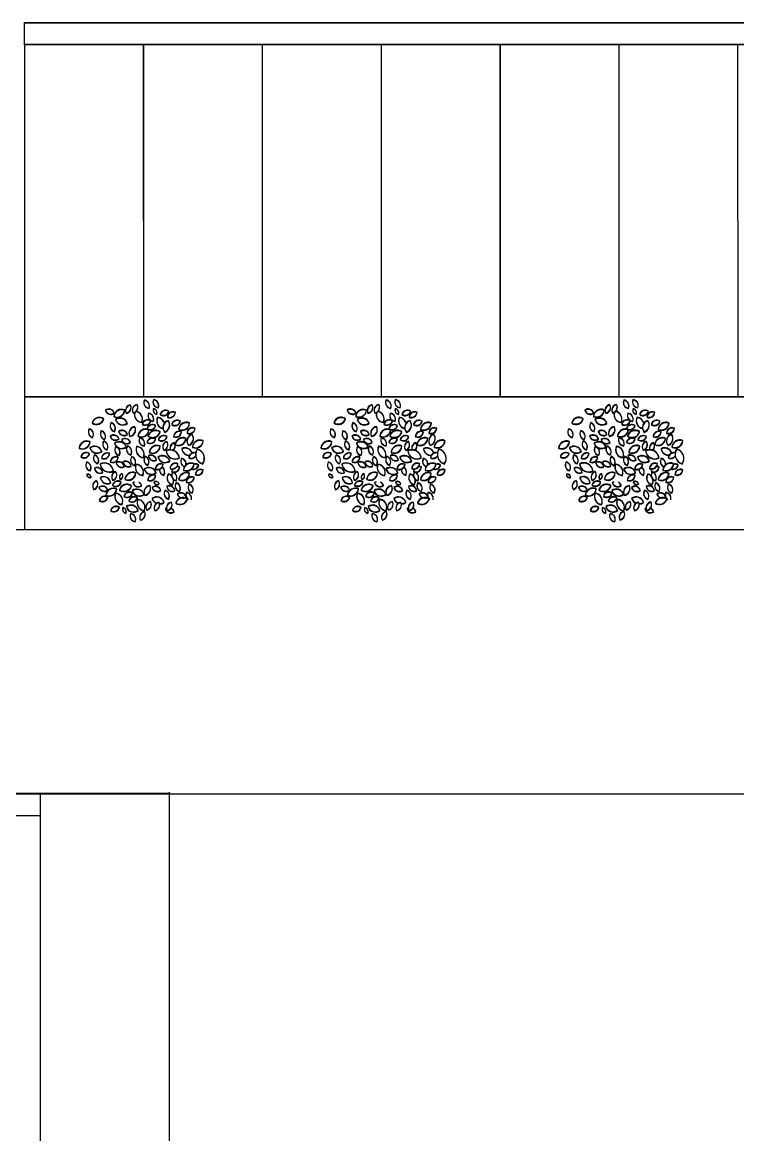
# Model space of a CAD drawing. Header units: inches. Extents: x 15 to 22798, y 21 to 21519.
# Drawn here: x 15682.1 to 15844.7, y 13235.3 to 13487.8 of the extents above; entities that cross this region are included whole.
import ezdxf

# ---------------------------------------------------------------- set-up
doc = ezdxf.new("R2010")
doc.units = ezdxf.units.IN
doc.header["$MEASUREMENT"] = 0
doc.layers.add('ARREDAMENTO', color=8, linetype='Continuous', lineweight=13)

msp = doc.modelspace()

# ---------------------------------------------------------------- linework, layer by layer
for p, q in [((15682.64, 13487.79), (16060.64, 13487.85)), ((15682.64, 13482.79), (15682.64, 13487.79)), ((15682.68, 13482.69), (15682.68, 13487.69)), ((15682.68, 13487.69), (16060.68, 13487.69)), ((15709.64, 13482.79), (15682.64, 13482.79)), ((15682.64, 13482.79), (15682.66, 13372.79)), ((15709.68, 13482.69), (15682.68, 13482.69)), ((15682.68, 13482.69), (15682.68, 13372.69)), ((16060.64, 13482.85), (15696.64, 13482.79)), ((16060.68, 13482.69), (15696.68, 13482.69)), ((15736.64, 13482.8), (15709.64, 13482.79)), ((15709.64, 13482.79), (15709.66, 13402.79)), ((15736.68, 13482.69), (15709.68, 13482.69)), ((15709.68, 13482.69), (15709.68, 13402.69)), ((15763.64, 13482.8), (15736.64, 13482.8)), ((15736.64, 13482.8), (15736.66, 13402.8)), ((15763.68, 13482.69), (15736.68, 13482.69)), ((15736.68, 13482.69), (15736.68, 13402.69)), ((15790.64, 13482.8), (15763.64, 13482.8)), ((15763.64, 13482.8), (15763.66, 13402.8)), ((15790.68, 13482.69), (15763.68, 13482.69)), ((15763.68, 13482.69), (15763.68, 13402.69)), ((15817.64, 13482.81), (15790.64, 13482.8)), ((15790.64, 13482.8), (15790.66, 13402.8)), ((15817.68, 13482.69), (15790.68, 13482.69)), ((15790.68, 13482.69), (15790.68, 13402.69)), ((15844.64, 13482.81), (15817.64, 13482.81)), ((15817.64, 13482.81), (15817.66, 13402.81)), ((15844.68, 13482.69), (15817.68, 13482.69)), ((15817.68, 13482.69), (15817.68, 13402.69)), ((15871.64, 13482.82), (15844.64, 13482.81)), ((15844.64, 13482.81), (15844.66, 13402.81)), ((16060.66, 13402.85), (15682.66, 13402.79)), ((16060.68, 13402.69), (15682.68, 13402.69)), ((14871.45, 13372.68), (16901.65, 13372.69)), ((15005.71, 13372.69), (16436.67, 13372.69)), ((15682.68, 13372.69), (16060.68, 13372.69)), ((15055.71, 13312.69), (15715.71, 13312.8)), ((15055.71, 13312.69), (15715.71, 13312.8)), ((15055.71, 13312.69), (15715.71, 13312.69)), ((15055.71, 13312.69), (15715.71, 13312.69)), ((15686.22, 13312.69), (15686.22, 13307.69)), ((15715.78, 12899.5), (15715.58, 13313.01)), ((15715.78, 12899.5), (15715.58, 13313.01)), ((15715.71, 13312.69), (17033.86, 13312.69)), ((15686.22, 13307.69), (15486.22, 13307.69))]:
    msp.add_line(p, q)
msp.add_lwpolyline([(15686.22, 13312.69), (15686.22, 12837.91)])
msp.add_lwpolyline([(15686.22, 13312.69), (15686.22, 12837.91)])
at = {"layer": 'ARREDAMENTO', "linetype": 'ByBlock', "lineweight": -3}
for points in [[(15701.03, 13399.81, 0.535384), (15703.02, 13399.17, 0.500203)], [(15701.05, 13399.72, 0.535384), (15703.05, 13399.07, 0.500203)], [(15702.95, 13398.39, 0.535384), (15705.41, 13399.84, 0.500203)], [(15702.98, 13398.29, 0.535384), (15705.44, 13399.75, 0.500203)], [(15705.74, 13399.15, 0.535384), (15706.69, 13401.02, 0.500203)], [(15705.76, 13399.05, 0.535384), (15706.72, 13400.92, 0.500203)], [(15708.25, 13401.05, 0.535384), (15707.3, 13399.18, 0.500203)], [(15708.28, 13400.95, 0.535384), (15707.32, 13399.08, 0.500203)], [(15709.88, 13402.08, 0.535384), (15710.92, 13400.26, 0.500203)], [(15709.91, 13401.99, 0.535384), (15710.95, 13400.16, 0.500203)], [(15711.96, 13402.18, 0.535384), (15713.04, 13400.38, 0.500203)], [(15711.99, 13402.08, 0.535384), (15713.06, 13400.29, 0.500203)], [(15711.98, 13400.12, 0.535384), (15712.67, 13398.92, 0.500203)], [(15712.01, 13400.02, 0.535384), (15712.69, 13398.82, 0.500203)], [(15755.94, 13399.82, 0.535384), (15757.94, 13399.18, 0.500203)], [(15755.97, 13399.72, 0.535384), (15757.96, 13399.07, 0.500203)], [(15757.87, 13398.39, 0.535384), (15760.32, 13399.85, 0.500203)], [(15757.89, 13398.29, 0.535384), (15760.35, 13399.75, 0.500203)], [(15760.65, 13399.16, 0.535384), (15761.6, 13401.03, 0.500203)], [(15760.68, 13399.05, 0.535384), (15761.63, 13400.92, 0.500203)], [(15763.16, 13401.06, 0.535384), (15762.21, 13399.19, 0.500203)], [(15763.19, 13400.95, 0.535384), (15762.24, 13399.08, 0.500203)], [(15764.79, 13402.09, 0.535384), (15765.83, 13400.27, 0.500203)], [(15764.82, 13401.99, 0.535384), (15765.86, 13400.16, 0.500203)], [(15766.87, 13402.19, 0.535384), (15767.95, 13400.39, 0.500203)], [(15766.9, 13402.08, 0.535384), (15767.98, 13400.29, 0.500203)], [(15766.89, 13400.13, 0.535384), (15767.58, 13398.93, 0.500203)], [(15766.92, 13400.02, 0.535384), (15767.61, 13398.82, 0.500203)], [(15809.94, 13399.83, 0.535384), (15811.94, 13399.19, 0.500203)], [(15809.97, 13399.72, 0.535384), (15811.96, 13399.07, 0.500203)], [(15811.87, 13398.4, 0.535384), (15814.32, 13399.86, 0.500203)], [(15811.89, 13398.29, 0.535384), (15814.35, 13399.75, 0.500203)], [(15814.65, 13399.17, 0.535384), (15815.6, 13401.04, 0.500203)], [(15814.68, 13399.05, 0.535384), (15815.63, 13400.92, 0.500203)], [(15817.16, 13401.07, 0.535384), (15816.21, 13399.2, 0.500203)], [(15817.19, 13400.95, 0.535384), (15816.24, 13399.08, 0.500203)], [(15818.79, 13402.1, 0.535384), (15819.83, 13400.28, 0.500203)], [(15818.82, 13401.99, 0.535384), (15819.86, 13400.16, 0.500203)], [(15820.87, 13402.2, 0.535384), (15821.95, 13400.4, 0.500203)], [(15820.9, 13402.08, 0.535384), (15821.98, 13400.29, 0.500203)], [(15820.89, 13400.14, 0.535384), (15821.58, 13398.93, 0.500203)], [(15820.92, 13400.02, 0.535384), (15821.61, 13398.82, 0.500203)], [(15822.38, 13398.87, 0.535384), (15824.35, 13399.57, 0.500203)], [(15700.64, 13397.83, 0.535384), (15698.04, 13396.9, 0.500203)], [(15700.67, 13397.73, 0.535384), (15698.06, 13396.8, 0.500203)], [(15703.32, 13397.67, 0.535384), (15706.01, 13396.86, 0.500203)], [(15703.35, 13397.58, 0.535384), (15706.04, 13396.76, 0.500203)], [(15711.33, 13397.37, 0.535384), (15709.37, 13396.62, 0.500203)], [(15711.36, 13397.27, 0.535384), (15709.4, 13396.53, 0.500203)], [(15710.81, 13399.1, 0.535384), (15711.89, 13397.3, 0.500203)], [(15710.84, 13399, 0.535384), (15711.92, 13397.2, 0.500203)], [(15713.46, 13398.85, 0.535384), (15715.44, 13399.56, 0.500203)], [(15713.49, 13398.75, 0.535384), (15715.47, 13399.46, 0.500203)], [(15715.31, 13397.44, 0.535384), (15714.47, 13394.83, 0.500203)], [(15715.33, 13397.34, 0.535384), (15714.5, 13394.73, 0.500203)], [(15716.92, 13399.31, 0.535384), (15715.12, 13398.24, 0.500203)], [(15716.95, 13399.21, 0.535384), (15715.14, 13398.14, 0.500203)], [(15716.08, 13396.58, 0.535384), (15718.06, 13397.28, 0.500203)], [(15716.11, 13396.48, 0.535384), (15718.08, 13397.18, 0.500203)], [(15755.55, 13397.84, 0.535384), (15752.95, 13396.91, 0.500203)], [(15755.58, 13397.73, 0.535384), (15752.98, 13396.8, 0.500203)], [(15758.23, 13397.68, 0.535384), (15760.92, 13396.87, 0.500203)], [(15758.26, 13397.58, 0.535384), (15760.95, 13396.76, 0.500203)], [(15766.24, 13397.38, 0.535384), (15764.28, 13396.63, 0.500203)], [(15766.27, 13397.27, 0.535384), (15764.31, 13396.53, 0.500203)], [(15765.73, 13399.11, 0.535384), (15766.8, 13397.31, 0.500203)], [(15765.75, 13399, 0.535384), (15766.83, 13397.2, 0.500203)], [(15768.38, 13398.86, 0.535384), (15770.35, 13399.57, 0.500203)], [(15768.4, 13398.75, 0.535384), (15770.38, 13399.46, 0.500203)], [(15770.22, 13397.45, 0.535384), (15769.38, 13394.84, 0.500203)], [(15770.25, 13397.34, 0.535384), (15769.41, 13394.73, 0.500203)], [(15771.84, 13399.32, 0.535384), (15770.03, 13398.25, 0.500203)], [(15771.86, 13399.21, 0.535384), (15770.06, 13398.14, 0.500203)], [(15771, 13396.58, 0.535384), (15772.97, 13397.29, 0.500203)], [(15771.02, 13396.48, 0.535384), (15773, 13397.18, 0.500203)], [(15809.55, 13397.84, 0.535384), (15806.95, 13396.92, 0.500203)], [(15809.58, 13397.73, 0.535384), (15806.98, 13396.8, 0.500203)], [(15812.23, 13397.69, 0.535384), (15814.92, 13396.88, 0.500203)], [(15812.26, 13397.58, 0.535384), (15814.95, 13396.76, 0.500203)], [(15820.24, 13397.39, 0.535384), (15818.28, 13396.64, 0.500203)], [(15820.27, 13397.27, 0.535384), (15818.31, 13396.53, 0.500203)], [(15819.73, 13399.12, 0.535384), (15820.8, 13397.32, 0.500203)], [(15819.75, 13399, 0.535384), (15820.83, 13397.2, 0.500203)], [(15822.4, 13398.75, 0.535384), (15824.38, 13399.46, 0.500203)], [(15824.22, 13397.46, 0.535384), (15823.38, 13394.85, 0.500203)], [(15824.25, 13397.34, 0.535384), (15823.41, 13394.73, 0.500203)], [(15825.84, 13399.33, 0.535384), (15824.03, 13398.26, 0.500203)], [(15825.86, 13399.21, 0.535384), (15824.06, 13398.14, 0.500203)], [(15825, 13396.59, 0.535384), (15826.97, 13397.3, 0.500203)], [(15825.02, 13396.48, 0.535384), (15827, 13397.18, 0.500203)], [(15698.12, 13393.6, 0.535384), (15697.35, 13395.55, 0.500203)], [(15698.14, 13393.5, 0.535384), (15697.38, 13395.45, 0.500203)], [(15700.85, 13393.15, 0.535384), (15700.08, 13395.1, 0.500203)], [(15700.87, 13393.05, 0.535384), (15700.11, 13395.01, 0.500203)], [(15702.35, 13396.95, 0.535384), (15703.08, 13394.99, 0.500203)], [(15702.37, 13396.85, 0.535384), (15703.11, 13394.89, 0.500203)], [(15704.04, 13394.98, 0.535384), (15706.04, 13394.33, 0.500203)], [(15704.07, 13394.88, 0.535384), (15706.06, 13394.23, 0.500203)], [(15706.53, 13393.89, 0.535384), (15707.68, 13396.06, 0.500203)], [(15706.55, 13393.8, 0.535384), (15707.71, 13395.96, 0.500203)], [(15708.43, 13393.91, 0.535384), (15710.89, 13395.37, 0.500203)], [(15708.46, 13393.81, 0.535384), (15710.91, 13395.27, 0.500203)], [(15710.46, 13395.61, 0.535384), (15712.44, 13396.31, 0.500203)], [(15710.49, 13395.51, 0.535384), (15712.46, 13396.21, 0.500203)], [(15710.71, 13393.94, 0.535384), (15713.44, 13394.91, 0.500203)], [(15710.74, 13393.84, 0.535384), (15713.47, 13394.81, 0.500203)], [(15718.32, 13394.87, 0.535384), (15716.52, 13393.8, 0.500203)], [(15718.35, 13394.77, 0.535384), (15716.54, 13393.7, 0.500203)], [(15717.67, 13395.44, 0.535384), (15720.13, 13396.9, 0.500203)], [(15717.7, 13395.34, 0.535384), (15720.15, 13396.8, 0.500203)], [(15721.38, 13395.68, 0.535384), (15719.57, 13394.61, 0.500203)], [(15721.4, 13395.58, 0.535384), (15719.6, 13394.51, 0.500203)], [(15753.03, 13393.61, 0.535384), (15752.26, 13395.56, 0.500203)], [(15753.05, 13393.5, 0.535384), (15752.29, 13395.45, 0.500203)], [(15755.76, 13393.16, 0.535384), (15755, 13395.11, 0.500203)], [(15755.79, 13393.05, 0.535384), (15755.02, 13395.01, 0.500203)], [(15757.26, 13396.96, 0.535384), (15758, 13394.99, 0.500203)], [(15757.29, 13396.85, 0.535384), (15758.02, 13394.89, 0.500203)], [(15758.96, 13394.99, 0.535384), (15760.95, 13394.34, 0.500203)], [(15758.98, 13394.88, 0.535384), (15760.98, 13394.23, 0.500203)], [(15761.44, 13393.9, 0.535384), (15762.6, 13396.07, 0.500203)], [(15761.47, 13393.8, 0.535384), (15762.62, 13395.96, 0.500203)], [(15763.35, 13393.92, 0.535384), (15765.8, 13395.38, 0.500203)], [(15763.37, 13393.81, 0.535384), (15765.83, 13395.27, 0.500203)], [(15765.38, 13395.61, 0.535384), (15767.35, 13396.32, 0.500203)], [(15765.4, 13395.51, 0.535384), (15767.38, 13396.21, 0.500203)], [(15765.63, 13393.95, 0.535384), (15768.36, 13394.92, 0.500203)], [(15765.65, 13393.84, 0.535384), (15768.38, 13394.81, 0.500203)], [(15773.24, 13394.88, 0.535384), (15771.43, 13393.81, 0.500203)], [(15773.26, 13394.77, 0.535384), (15771.46, 13393.7, 0.500203)], [(15772.59, 13395.45, 0.535384), (15775.04, 13396.91, 0.500203)], [(15772.61, 13395.34, 0.535384), (15775.07, 13396.8, 0.500203)], [(15776.29, 13395.69, 0.535384), (15774.49, 13394.62, 0.500203)], [(15776.32, 13395.58, 0.535384), (15774.51, 13394.51, 0.500203)], [(15807.03, 13393.62, 0.535384), (15806.26, 13395.57, 0.500203)], [(15807.05, 13393.5, 0.535384), (15806.29, 13395.45, 0.500203)], [(15809.76, 13393.17, 0.535384), (15809, 13395.12, 0.500203)], [(15809.79, 13393.05, 0.535384), (15809.02, 13395.01, 0.500203)], [(15811.26, 13396.97, 0.535384), (15812, 13395, 0.500203)], [(15811.29, 13396.85, 0.535384), (15812.02, 13394.89, 0.500203)], [(15812.96, 13395, 0.535384), (15814.95, 13394.35, 0.500203)], [(15812.98, 13394.88, 0.535384), (15814.98, 13394.23, 0.500203)], [(15815.44, 13393.91, 0.535384), (15816.6, 13396.07, 0.500203)], [(15815.47, 13393.8, 0.535384), (15816.62, 13395.96, 0.500203)], [(15817.35, 13393.93, 0.535384), (15819.8, 13395.39, 0.500203)], [(15817.37, 13393.81, 0.535384), (15819.83, 13395.27, 0.500203)], [(15819.38, 13395.62, 0.535384), (15821.35, 13396.33, 0.500203)], [(15819.4, 13395.51, 0.535384), (15821.38, 13396.21, 0.500203)], [(15819.63, 13393.95, 0.535384), (15822.36, 13394.93, 0.500203)], [(15819.65, 13393.84, 0.535384), (15822.38, 13394.81, 0.500203)], [(15827.24, 13394.89, 0.535384), (15825.43, 13393.82, 0.500203)], [(15827.26, 13394.77, 0.535384), (15825.46, 13393.7, 0.500203)], [(15826.59, 13395.46, 0.535384), (15829.04, 13396.92, 0.500203)], [(15826.61, 13395.34, 0.535384), (15829.07, 13396.8, 0.500203)], [(15830.29, 13395.7, 0.535384), (15828.49, 13394.63, 0.500203)], [(15830.32, 13395.58, 0.535384), (15828.51, 13394.51, 0.500203)], [(15695.06, 13391.2, 0.535384), (15697.51, 13392.65, 0.500203)], [(15695.08, 13391.1, 0.535384), (15697.54, 13392.56, 0.500203)], [(15701.37, 13390.81, 0.535384), (15700.61, 13392.77, 0.500203)], [(15701.4, 13390.72, 0.535384), (15700.63, 13392.67, 0.500203)], [(15702.11, 13393.9, 0.535384), (15704.12, 13393.29, 0.500203)], [(15702.13, 13393.8, 0.535384), (15704.14, 13393.19, 0.500203)], [(15703.12, 13392.3, 0.535384), (15705.81, 13391.49, 0.500203)], [(15703.15, 13392.2, 0.535384), (15705.84, 13391.39, 0.500203)], [(15704.71, 13393.1, 0.535384), (15706.72, 13392.5, 0.500203)], [(15704.74, 13393.01, 0.535384), (15706.74, 13392.4, 0.500203)], [(15708.78, 13393.52, 0.535384), (15709.85, 13391.72, 0.500203)], [(15708.8, 13393.42, 0.535384), (15709.88, 13391.62, 0.500203)], [(15710.48, 13392.52, 0.535384), (15712.44, 13393.26, 0.500203)], [(15710.5, 13392.42, 0.535384), (15712.46, 13393.16, 0.500203)], [(15713.05, 13393.11, 0.535384), (15715.02, 13393.81, 0.500203)], [(15713.07, 13393.01, 0.535384), (15715.05, 13393.71, 0.500203)], [(15714.97, 13392.69, 0.535384), (15714.32, 13390.7, 0.500203)], [(15714.99, 13392.6, 0.535384), (15714.35, 13390.6, 0.500203)], [(15716.87, 13391.97, 0.535384), (15719.32, 13393.42, 0.500203)], [(15716.89, 13391.87, 0.535384), (15719.35, 13393.32, 0.500203)], [(15720.71, 13394.33, 0.535384), (15719.91, 13391.82, 0.500203)], [(15720.74, 13394.23, 0.535384), (15719.93, 13391.72, 0.500203)], [(15720.79, 13391.42, 0.535384), (15723.24, 13392.88, 0.500203)], [(15720.81, 13391.32, 0.535384), (15723.27, 13392.78, 0.500203)], [(15749.97, 13391.21, 0.535384), (15752.43, 13392.66, 0.500203)], [(15749.99, 13391.1, 0.535384), (15752.45, 13392.56, 0.500203)], [(15756.28, 13390.82, 0.535384), (15755.52, 13392.78, 0.500203)], [(15756.31, 13390.72, 0.535384), (15755.54, 13392.67, 0.500203)], [(15757.02, 13393.91, 0.535384), (15759.03, 13393.3, 0.500203)], [(15757.05, 13393.8, 0.535384), (15759.05, 13393.19, 0.500203)], [(15758.04, 13392.31, 0.535384), (15760.73, 13391.5, 0.500203)], [(15758.06, 13392.2, 0.535384), (15760.75, 13391.39, 0.500203)], [(15759.63, 13393.11, 0.535384), (15761.63, 13392.51, 0.500203)], [(15759.65, 13393.01, 0.535384), (15761.66, 13392.4, 0.500203)], [(15763.69, 13393.53, 0.535384), (15764.77, 13391.73, 0.500203)], [(15763.71, 13393.42, 0.535384), (15764.79, 13391.62, 0.500203)], [(15765.39, 13392.53, 0.535384), (15767.35, 13393.27, 0.500203)], [(15765.42, 13392.42, 0.535384), (15767.38, 13393.16, 0.500203)], [(15767.96, 13393.11, 0.535384), (15769.94, 13393.82, 0.500203)], [(15767.99, 13393.01, 0.535384), (15769.96, 13393.71, 0.500203)], [(15769.88, 13392.7, 0.535384), (15769.24, 13390.71, 0.500203)], [(15769.91, 13392.6, 0.535384), (15769.26, 13390.6, 0.500203)], [(15771.78, 13391.97, 0.535384), (15774.24, 13393.43, 0.500203)], [(15771.81, 13391.87, 0.535384), (15774.26, 13393.32, 0.500203)], [(15775.63, 13394.34, 0.535384), (15774.82, 13391.83, 0.500203)], [(15775.65, 13394.23, 0.535384), (15774.84, 13391.72, 0.500203)], [(15775.7, 13391.43, 0.535384), (15778.16, 13392.89, 0.500203)], [(15775.72, 13391.32, 0.535384), (15778.18, 13392.78, 0.500203)], [(15803.97, 13391.21, 0.535384), (15806.43, 13392.67, 0.500203)], [(15803.99, 13391.1, 0.535384), (15806.45, 13392.56, 0.500203)], [(15810.28, 13390.83, 0.535384), (15809.52, 13392.78, 0.500203)], [(15810.31, 13390.72, 0.535384), (15809.54, 13392.67, 0.500203)], [(15811.02, 13393.92, 0.535384), (15813.03, 13393.31, 0.500203)], [(15811.05, 13393.8, 0.535384), (15813.05, 13393.19, 0.500203)], [(15812.04, 13392.32, 0.535384), (15814.73, 13391.5, 0.500203)], [(15812.06, 13392.2, 0.535384), (15814.75, 13391.39, 0.500203)], [(15813.63, 13393.12, 0.535384), (15815.63, 13392.52, 0.500203)], [(15813.65, 13393.01, 0.535384), (15815.66, 13392.4, 0.500203)], [(15817.69, 13393.54, 0.535384), (15818.77, 13391.74, 0.500203)], [(15817.71, 13393.42, 0.535384), (15818.79, 13391.62, 0.500203)], [(15819.39, 13392.53, 0.535384), (15821.35, 13393.28, 0.500203)], [(15819.42, 13392.42, 0.535384), (15821.38, 13393.16, 0.500203)], [(15821.96, 13393.12, 0.535384), (15823.94, 13393.83, 0.500203)], [(15821.99, 13393.01, 0.535384), (15823.96, 13393.71, 0.500203)], [(15823.88, 13392.71, 0.535384), (15823.24, 13390.72, 0.500203)], [(15823.91, 13392.6, 0.535384), (15823.26, 13390.6, 0.500203)], [(15825.78, 13391.98, 0.535384), (15828.24, 13393.44, 0.500203)], [(15825.81, 13391.87, 0.535384), (15828.26, 13393.32, 0.500203)], [(15829.63, 13394.35, 0.535384), (15828.82, 13391.84, 0.500203)], [(15829.65, 13394.23, 0.535384), (15828.84, 13391.72, 0.500203)], [(15829.7, 13391.44, 0.535384), (15832.16, 13392.9, 0.500203)], [(15829.72, 13391.32, 0.535384), (15832.18, 13392.78, 0.500203)], [(15697.42, 13389.91, 0.535384), (15695.45, 13389.21, 0.500203)], [(15697.45, 13389.82, 0.535384), (15695.47, 13389.12, 0.500203)], [(15697.51, 13391.26, 0.535384), (15700.2, 13390.45, 0.500203)], [(15697.53, 13391.17, 0.535384), (15700.22, 13390.35, 0.500203)], [(15700.17, 13388.91, 0.535384), (15701.95, 13390, 0.500203)], [(15700.19, 13388.81, 0.535384), (15701.98, 13389.91, 0.500203)], [(15704.12, 13389.55, 0.535384), (15703.36, 13391.5, 0.500203)], [(15704.14, 13389.45, 0.535384), (15703.38, 13391.4, 0.500203)], [(15706.75, 13389.67, 0.535384), (15706.02, 13391.64, 0.500203)], [(15706.78, 13389.58, 0.535384), (15706.04, 13391.54, 0.500203)], [(15708.17, 13391.58, 0.535384), (15709.68, 13389.05, 0.500203)], [(15708.19, 13391.48, 0.535384), (15709.7, 13388.96, 0.500203)], [(15710.99, 13390.21, 0.535384), (15713.45, 13391.67, 0.500203)], [(15711.02, 13390.11, 0.535384), (15713.47, 13391.57, 0.500203)], [(15714.82, 13390.59, 0.535384), (15717.85, 13388.98, 0.500203)], [(15714.85, 13390.5, 0.535384), (15717.87, 13388.89, 0.500203)], [(15723.11, 13387.63, 0.535384), (15721.86, 13390.95, 0.500203)], [(15723.13, 13387.53, 0.535384), (15721.88, 13390.85, 0.500203)], [(15752.34, 13389.92, 0.535384), (15750.36, 13389.22, 0.500203)], [(15752.36, 13389.82, 0.535384), (15750.39, 13389.12, 0.500203)], [(15752.42, 13391.27, 0.535384), (15755.11, 13390.46, 0.500203)], [(15752.45, 13391.17, 0.535384), (15755.14, 13390.35, 0.500203)], [(15755.08, 13388.92, 0.535384), (15756.87, 13390.01, 0.500203)], [(15755.11, 13388.81, 0.535384), (15756.89, 13389.91, 0.500203)], [(15759.03, 13389.56, 0.535384), (15758.27, 13391.51, 0.500203)], [(15759.06, 13389.45, 0.535384), (15758.29, 13391.4, 0.500203)], [(15761.67, 13389.68, 0.535384), (15760.93, 13391.65, 0.500203)], [(15761.69, 13389.58, 0.535384), (15760.96, 13391.54, 0.500203)], [(15763.08, 13391.59, 0.535384), (15764.59, 13389.06, 0.500203)], [(15763.11, 13391.48, 0.535384), (15764.62, 13388.96, 0.500203)], [(15765.91, 13390.22, 0.535384), (15768.36, 13391.68, 0.500203)], [(15765.93, 13390.11, 0.535384), (15768.39, 13391.57, 0.500203)], [(15769.73, 13390.6, 0.535384), (15772.76, 13388.99, 0.500203)], [(15769.76, 13390.5, 0.535384), (15772.79, 13388.89, 0.500203)], [(15778.02, 13387.63, 0.535384), (15776.77, 13390.96, 0.500203)], [(15778.05, 13387.53, 0.535384), (15776.8, 13390.85, 0.500203)], [(15806.34, 13389.93, 0.535384), (15804.36, 13389.23, 0.500203)], [(15806.36, 13389.82, 0.535384), (15804.39, 13389.12, 0.500203)], [(15806.42, 13391.28, 0.535384), (15809.11, 13390.46, 0.500203)], [(15806.45, 13391.17, 0.535384), (15809.14, 13390.35, 0.500203)], [(15809.08, 13388.93, 0.535384), (15810.87, 13390.02, 0.500203)], [(15809.11, 13388.81, 0.535384), (15810.89, 13389.91, 0.500203)], [(15813.03, 13389.57, 0.535384), (15812.27, 13391.52, 0.500203)], [(15813.06, 13389.45, 0.535384), (15812.29, 13391.4, 0.500203)], [(15815.67, 13389.69, 0.535384), (15814.93, 13391.65, 0.500203)], [(15815.69, 13389.58, 0.535384), (15814.96, 13391.54, 0.500203)], [(15817.08, 13391.59, 0.535384), (15818.59, 13389.07, 0.500203)], [(15817.11, 13391.48, 0.535384), (15818.62, 13388.96, 0.500203)], [(15819.91, 13390.23, 0.535384), (15822.36, 13391.69, 0.500203)], [(15819.93, 13390.11, 0.535384), (15822.39, 13391.57, 0.500203)], [(15823.73, 13390.61, 0.535384), (15826.76, 13389, 0.500203)], [(15823.76, 13390.5, 0.535384), (15826.79, 13388.89, 0.500203)], [(15832.02, 13387.64, 0.535384), (15830.77, 13390.97, 0.500203)], [(15832.05, 13387.53, 0.535384), (15830.8, 13390.85, 0.500203)], [(15697.52, 13386.07, 0.535384), (15696.76, 13388.02, 0.500203)], [(15697.55, 13385.97, 0.535384), (15696.78, 13387.93, 0.500203)], [(15699.28, 13387.68, 0.535384), (15698.52, 13389.63, 0.500203)], [(15699.3, 13387.58, 0.535384), (15698.54, 13389.53, 0.500203)], [(15702.84, 13385.97, 0.535384), (15699.81, 13387.58, 0.500203)], [(15702.87, 13385.88, 0.535384), (15699.84, 13387.49, 0.500203)], [(15702.13, 13388.05, 0.535384), (15703.92, 13389.15, 0.500203)], [(15702.16, 13387.95, 0.535384), (15703.94, 13389.05, 0.500203)], [(15705.3, 13386.96, 0.535384), (15703.45, 13387.94, 0.500203)], [(15705.32, 13386.86, 0.535384), (15703.47, 13387.85, 0.500203)], [(15706.88, 13387.08, 0.535384), (15705.02, 13388.06, 0.500203)], [(15706.9, 13386.98, 0.535384), (15705.05, 13387.96, 0.500203)], [(15707.06, 13389.28, 0.535384), (15707.6, 13387.25, 0.500203)], [(15707.08, 13389.18, 0.535384), (15707.63, 13387.16, 0.500203)], [(15709.49, 13384.99, 0.535384), (15707.98, 13387.51, 0.500203)], [(15709.52, 13384.89, 0.535384), (15708.01, 13387.42, 0.500203)], [(15710.61, 13387.29, 0.535384), (15710.06, 13389.31, 0.500203)], [(15710.63, 13387.19, 0.535384), (15710.09, 13389.21, 0.500203)], [(15710.79, 13389.49, 0.535384), (15712.64, 13388.51, 0.500203)], [(15710.81, 13389.39, 0.535384), (15712.66, 13388.41, 0.500203)], [(15714.15, 13387.51, 0.535384), (15712.35, 13386.44, 0.500203)], [(15714.17, 13387.41, 0.535384), (15712.37, 13386.34, 0.500203)], [(15712.98, 13389.13, 0.535384), (15715.67, 13388.31, 0.500203)], [(15713, 13389.03, 0.535384), (15715.69, 13388.21, 0.500203)], [(15717.5, 13387.66, 0.535384), (15715.71, 13386.56, 0.500203)], [(15717.52, 13387.56, 0.535384), (15715.73, 13386.46, 0.500203)], [(15721.19, 13387.63, 0.535384), (15718.74, 13386.17, 0.500203)], [(15721.22, 13387.53, 0.535384), (15718.76, 13386.08, 0.500203)], [(15752.44, 13386.08, 0.535384), (15751.67, 13388.03, 0.500203)], [(15752.46, 13385.97, 0.535384), (15751.7, 13387.93, 0.500203)], [(15754.19, 13387.69, 0.535384), (15753.43, 13389.64, 0.500203)], [(15754.22, 13387.58, 0.535384), (15753.45, 13389.53, 0.500203)], [(15757.76, 13385.98, 0.535384), (15754.73, 13387.59, 0.500203)], [(15757.78, 13385.88, 0.535384), (15754.75, 13387.49, 0.500203)], [(15757.05, 13388.06, 0.535384), (15758.83, 13389.16, 0.500203)], [(15757.07, 13387.95, 0.535384), (15758.86, 13389.05, 0.500203)], [(15760.21, 13386.97, 0.535384), (15758.36, 13387.95, 0.500203)], [(15760.24, 13386.86, 0.535384), (15758.39, 13387.85, 0.500203)], [(15761.79, 13387.09, 0.535384), (15759.94, 13388.07, 0.500203)], [(15761.81, 13386.98, 0.535384), (15759.96, 13387.96, 0.500203)], [(15761.97, 13389.29, 0.535384), (15762.52, 13387.26, 0.500203)], [(15762, 13389.18, 0.535384), (15762.54, 13387.16, 0.500203)], [(15764.41, 13385, 0.535384), (15762.9, 13387.52, 0.500203)], [(15764.43, 13384.89, 0.535384), (15762.92, 13387.42, 0.500203)], [(15765.52, 13387.3, 0.535384), (15764.98, 13389.32, 0.500203)], [(15765.54, 13387.19, 0.535384), (15765, 13389.21, 0.500203)], [(15765.7, 13389.5, 0.535384), (15767.55, 13388.51, 0.500203)], [(15765.73, 13389.39, 0.535384), (15767.58, 13388.41, 0.500203)], [(15769.06, 13387.52, 0.535384), (15767.26, 13386.45, 0.500203)], [(15769.09, 13387.41, 0.535384), (15767.28, 13386.34, 0.500203)], [(15767.89, 13389.13, 0.535384), (15770.58, 13388.32, 0.500203)], [(15767.92, 13389.03, 0.535384), (15770.61, 13388.21, 0.500203)], [(15772.41, 13387.67, 0.535384), (15770.62, 13386.57, 0.500203)], [(15772.43, 13387.56, 0.535384), (15770.65, 13386.46, 0.500203)], [(15776.11, 13387.64, 0.535384), (15773.65, 13386.18, 0.500203)], [(15776.13, 13387.53, 0.535384), (15773.67, 13386.08, 0.500203)], [(15806.44, 13386.09, 0.535384), (15805.67, 13388.04, 0.500203)], [(15806.46, 13385.97, 0.535384), (15805.7, 13387.93, 0.500203)], [(15808.19, 13387.69, 0.535384), (15807.43, 13389.65, 0.500203)], [(15808.22, 13387.58, 0.535384), (15807.45, 13389.53, 0.500203)], [(15811.76, 13385.99, 0.535384), (15808.73, 13387.6, 0.500203)], [(15811.78, 13385.88, 0.535384), (15808.75, 13387.49, 0.500203)], [(15811.05, 13388.07, 0.535384), (15812.83, 13389.16, 0.500203)], [(15811.07, 13387.95, 0.535384), (15812.86, 13389.05, 0.500203)], [(15814.21, 13386.98, 0.535384), (15812.36, 13387.96, 0.500203)], [(15814.24, 13386.86, 0.535384), (15812.39, 13387.85, 0.500203)], [(15815.79, 13387.09, 0.535384), (15813.94, 13388.08, 0.500203)], [(15815.81, 13386.98, 0.535384), (15813.96, 13387.96, 0.500203)], [(15815.97, 13389.3, 0.535384), (15816.52, 13387.27, 0.500203)], [(15816, 13389.18, 0.535384), (15816.54, 13387.16, 0.500203)], [(15818.41, 13385.01, 0.535384), (15816.9, 13387.53, 0.500203)], [(15818.43, 13384.89, 0.535384), (15816.92, 13387.42, 0.500203)], [(15819.52, 13387.3, 0.535384), (15818.98, 13389.33, 0.500203)], [(15819.54, 13387.19, 0.535384), (15819, 13389.21, 0.500203)], [(15819.7, 13389.51, 0.535384), (15821.55, 13388.52, 0.500203)], [(15819.73, 13389.39, 0.535384), (15821.58, 13388.41, 0.500203)], [(15823.06, 13387.52, 0.535384), (15821.26, 13386.45, 0.500203)], [(15823.09, 13387.41, 0.535384), (15821.28, 13386.34, 0.500203)], [(15821.89, 13389.14, 0.535384), (15824.58, 13388.33, 0.500203)], [(15821.92, 13389.03, 0.535384), (15824.61, 13388.21, 0.500203)], [(15826.41, 13387.68, 0.535384), (15824.62, 13386.58, 0.500203)], [(15826.43, 13387.56, 0.535384), (15824.65, 13386.46, 0.500203)], [(15830.11, 13387.65, 0.535384), (15827.65, 13386.19, 0.500203)], [(15830.13, 13387.53, 0.535384), (15827.67, 13386.08, 0.500203)], [(15697.8, 13384.6, 0.535384), (15696.77, 13385.15, 0.500203)], [(15697.83, 13384.5, 0.535384), (15696.8, 13385.05, 0.500203)], [(15700.41, 13385.62, 0.535384), (15698.56, 13386.61, 0.500203)], [(15700.44, 13385.53, 0.535384), (15698.58, 13386.51, 0.500203)], [(15702.23, 13383.27, 0.535384), (15699.88, 13384.51, 0.500203)], [(15702.7, 13383.87, 0.535384), (15703.34, 13385.87, 0.500203)], [(15702.72, 13383.78, 0.535384), (15703.36, 13385.77, 0.500203)], [(15704.38, 13384.09, 0.535384), (15704.8, 13385.4, 0.500203)], [(15704.4, 13383.99, 0.535384), (15704.83, 13385.3, 0.500203)], [(15705.45, 13384.1, 0.535384), (15707.91, 13385.56, 0.500203)], [(15705.48, 13384, 0.535384), (15707.93, 13385.46, 0.500203)], [(15709.85, 13386.44, 0.535384), (15712.54, 13385.62, 0.500203)], [(15709.87, 13386.34, 0.535384), (15712.56, 13385.53, 0.500203)], [(15712.44, 13384.96, 0.535384), (15710.63, 13383.89, 0.500203)], [(15712.46, 13384.86, 0.535384), (15710.66, 13383.79, 0.500203)], [(15715.33, 13385.33, 0.535384), (15716.25, 13382.88, 0.500203)], [(15715.36, 13385.24, 0.535384), (15716.28, 13382.78, 0.500203)], [(15716.29, 13385.75, 0.535384), (15717.06, 13383.8, 0.500203)], [(15716.32, 13385.65, 0.535384), (15717.08, 13383.7, 0.500203)], [(15717.67, 13384.02, 0.535384), (15720.13, 13385.48, 0.500203)], [(15717.69, 13383.92, 0.535384), (15720.15, 13385.38, 0.500203)], [(15721.21, 13384.55, 0.535384), (15719.4, 13383.48, 0.500203)], [(15723.25, 13386.24, 0.535384), (15721.45, 13385.17, 0.500203)], [(15723.27, 13386.14, 0.535384), (15721.47, 13385.07, 0.500203)], [(15752.72, 13384.61, 0.535384), (15751.69, 13385.15, 0.500203)], [(15752.74, 13384.5, 0.535384), (15751.71, 13385.05, 0.500203)], [(15755.33, 13385.63, 0.535384), (15753.47, 13386.61, 0.500203)], [(15755.35, 13385.53, 0.535384), (15753.5, 13386.51, 0.500203)], [(15757.14, 13383.28, 0.535384), (15754.8, 13384.52, 0.500203)], [(15757.61, 13383.88, 0.535384), (15758.25, 13385.88, 0.500203)], [(15757.63, 13383.78, 0.535384), (15758.28, 13385.77, 0.500203)], [(15759.3, 13384.1, 0.535384), (15759.72, 13385.41, 0.500203)], [(15759.32, 13383.99, 0.535384), (15759.74, 13385.3, 0.500203)], [(15760.37, 13384.11, 0.535384), (15762.82, 13385.57, 0.500203)], [(15760.39, 13384, 0.535384), (15762.85, 13385.46, 0.500203)], [(15764.76, 13386.45, 0.535384), (15767.45, 13385.63, 0.500203)], [(15764.79, 13386.34, 0.535384), (15767.48, 13385.53, 0.500203)], [(15767.35, 13384.96, 0.535384), (15765.55, 13383.89, 0.500203)], [(15767.37, 13384.86, 0.535384), (15765.57, 13383.79, 0.500203)], [(15770.25, 13385.34, 0.535384), (15771.17, 13382.89, 0.500203)], [(15770.27, 13385.24, 0.535384), (15771.19, 13382.78, 0.500203)], [(15771.21, 13385.76, 0.535384), (15771.97, 13383.81, 0.500203)], [(15771.23, 13385.65, 0.535384), (15771.99, 13383.7, 0.500203)], [(15772.58, 13384.03, 0.535384), (15775.04, 13385.49, 0.500203)], [(15772.61, 13383.92, 0.535384), (15775.06, 13385.38, 0.500203)], [(15776.12, 13384.56, 0.535384), (15774.32, 13383.48, 0.500203)], [(15778.17, 13386.25, 0.535384), (15776.36, 13385.18, 0.500203)], [(15778.19, 13386.14, 0.535384), (15776.39, 13385.07, 0.500203)], [(15806.72, 13384.62, 0.535384), (15805.69, 13385.16, 0.500203)], [(15806.74, 13384.5, 0.535384), (15805.71, 13385.05, 0.500203)], [(15809.33, 13385.64, 0.535384), (15807.47, 13386.62, 0.500203)], [(15809.35, 13385.53, 0.535384), (15807.5, 13386.51, 0.500203)], [(15811.14, 13383.29, 0.535384), (15808.8, 13384.53, 0.500203)], [(15811.61, 13383.89, 0.535384), (15812.25, 13385.89, 0.500203)], [(15811.63, 13383.78, 0.535384), (15812.28, 13385.77, 0.500203)], [(15813.3, 13384.11, 0.535384), (15813.72, 13385.42, 0.500203)], [(15813.32, 13383.99, 0.535384), (15813.74, 13385.3, 0.500203)], [(15814.37, 13384.12, 0.535384), (15816.82, 13385.57, 0.500203)], [(15814.39, 13384, 0.535384), (15816.85, 13385.46, 0.500203)], [(15818.76, 13386.46, 0.535384), (15821.45, 13385.64, 0.500203)], [(15818.79, 13386.34, 0.535384), (15821.48, 13385.53, 0.500203)], [(15821.35, 13384.97, 0.535384), (15819.55, 13383.9, 0.500203)], [(15821.37, 13384.86, 0.535384), (15819.57, 13383.79, 0.500203)], [(15824.25, 13385.35, 0.535384), (15825.17, 13382.9, 0.500203)], [(15824.27, 13385.24, 0.535384), (15825.19, 13382.78, 0.500203)], [(15825.21, 13385.77, 0.535384), (15825.97, 13383.82, 0.500203)], [(15825.23, 13385.65, 0.535384), (15825.99, 13383.7, 0.500203)], [(15826.58, 13384.04, 0.535384), (15829.04, 13385.5, 0.500203)], [(15826.61, 13383.92, 0.535384), (15829.06, 13385.38, 0.500203)], [(15830.12, 13384.56, 0.535384), (15828.32, 13383.49, 0.500203)], [(15832.17, 13386.26, 0.535384), (15830.36, 13385.19, 0.500203)], [(15832.19, 13386.14, 0.535384), (15830.39, 13385.07, 0.500203)], [(15698.39, 13381.81, 0.535384), (15699.03, 13383.8, 0.500203)], [(15698.41, 13381.71, 0.535384), (15699.06, 13383.71, 0.500203)], [(15701.57, 13381.66, 0.535384), (15699.56, 13382.26, 0.500203)], [(15701.59, 13381.56, 0.535384), (15699.58, 13382.17, 0.500203)], [(15702.25, 13383.17, 0.535384), (15699.91, 13384.42, 0.500203)], [(15704.62, 13383.46, 0.535384), (15702.64, 13382.76, 0.500203)], [(15704.64, 13383.36, 0.535384), (15702.66, 13382.66, 0.500203)], [(15706.95, 13382.63, 0.535384), (15704.22, 13381.66, 0.500203)], [(15706.97, 13382.53, 0.535384), (15704.25, 13381.56, 0.500203)], [(15711.13, 13382.67, 0.535384), (15709.98, 13380.51, 0.500203)], [(15711.16, 13382.57, 0.535384), (15710, 13380.41, 0.500203)], [(15713.62, 13381.59, 0.535384), (15711.63, 13382.24, 0.500203)], [(15713.64, 13381.49, 0.535384), (15711.65, 13382.14, 0.500203)], [(15713.24, 13383.05, 0.535384), (15712.01, 13383.45, 0.500203)], [(15713.26, 13382.95, 0.535384), (15712.03, 13383.35, 0.500203)], [(15714.96, 13382.51, 0.535384), (15716.81, 13381.53, 0.500203)], [(15714.98, 13382.42, 0.535384), (15716.83, 13381.43, 0.500203)], [(15717.12, 13383.33, 0.535384), (15717.85, 13381.37, 0.500203)], [(15717.14, 13383.23, 0.535384), (15717.87, 13381.27, 0.500203)], [(15721.23, 13384.45, 0.535384), (15719.43, 13383.38, 0.500203)], [(15720.04, 13383, 0.535384), (15720.77, 13381.03, 0.500203)], [(15720.06, 13382.9, 0.535384), (15720.79, 13380.93, 0.500203)], [(15753.31, 13381.82, 0.535384), (15753.95, 13383.81, 0.500203)], [(15753.33, 13381.71, 0.535384), (15753.97, 13383.71, 0.500203)], [(15756.48, 13381.67, 0.535384), (15754.47, 13382.27, 0.500203)], [(15756.5, 13381.56, 0.535384), (15754.5, 13382.17, 0.500203)], [(15757.17, 13383.17, 0.535384), (15754.82, 13384.42, 0.500203)], [(15759.53, 13383.47, 0.535384), (15757.56, 13382.77, 0.500203)], [(15759.55, 13383.36, 0.535384), (15757.58, 13382.66, 0.500203)], [(15761.86, 13382.64, 0.535384), (15759.14, 13381.67, 0.500203)], [(15761.89, 13382.53, 0.535384), (15759.16, 13381.56, 0.500203)], [(15766.05, 13382.68, 0.535384), (15764.89, 13380.52, 0.500203)], [(15766.07, 13382.57, 0.535384), (15764.92, 13380.41, 0.500203)], [(15768.54, 13381.6, 0.535384), (15766.54, 13382.24, 0.500203)], [(15768.56, 13381.49, 0.535384), (15766.56, 13382.14, 0.500203)], [(15768.15, 13383.06, 0.535384), (15766.92, 13383.46, 0.500203)], [(15768.17, 13382.95, 0.535384), (15766.94, 13383.35, 0.500203)], [(15769.87, 13382.52, 0.535384), (15771.72, 13381.54, 0.500203)], [(15769.89, 13382.42, 0.535384), (15771.75, 13381.43, 0.500203)], [(15772.03, 13383.34, 0.535384), (15772.77, 13381.38, 0.500203)], [(15772.05, 13383.23, 0.535384), (15772.79, 13381.27, 0.500203)], [(15776.14, 13384.45, 0.535384), (15774.34, 13383.38, 0.500203)], [(15774.95, 13383, 0.535384), (15775.69, 13381.04, 0.500203)], [(15774.97, 13382.9, 0.535384), (15775.71, 13380.93, 0.500203)], [(15807.31, 13381.82, 0.535384), (15807.95, 13383.82, 0.500203)], [(15807.33, 13381.71, 0.535384), (15807.97, 13383.71, 0.500203)], [(15810.48, 13381.67, 0.535384), (15808.47, 13382.28, 0.500203)], [(15810.5, 13381.56, 0.535384), (15808.5, 13382.17, 0.500203)], [(15811.17, 13383.17, 0.535384), (15808.82, 13384.42, 0.500203)], [(15810.04, 13380.52, 0.535384), (15812.49, 13381.98, 0.500203)], [(15813.53, 13383.48, 0.535384), (15811.56, 13382.78, 0.500203)], [(15813.55, 13383.36, 0.535384), (15811.58, 13382.66, 0.500203)], [(15815.86, 13382.65, 0.535384), (15813.14, 13381.68, 0.500203)], [(15815.89, 13382.53, 0.535384), (15813.16, 13381.56, 0.500203)], [(15820.05, 13382.69, 0.535384), (15818.89, 13380.53, 0.500203)], [(15820.07, 13382.57, 0.535384), (15818.92, 13380.41, 0.500203)], [(15822.54, 13381.61, 0.535384), (15820.54, 13382.25, 0.500203)], [(15822.56, 13381.49, 0.535384), (15820.56, 13382.14, 0.500203)], [(15822.15, 13383.07, 0.535384), (15820.92, 13383.47, 0.500203)], [(15822.17, 13382.95, 0.535384), (15820.94, 13383.35, 0.500203)], [(15823.87, 13382.53, 0.535384), (15825.72, 13381.55, 0.500203)], [(15823.89, 13382.42, 0.535384), (15825.75, 13381.43, 0.500203)], [(15826.03, 13383.35, 0.535384), (15826.77, 13381.39, 0.500203)], [(15826.05, 13383.23, 0.535384), (15826.79, 13381.27, 0.500203)], [(15830.14, 13384.45, 0.535384), (15828.34, 13383.38, 0.500203)], [(15828.95, 13383.01, 0.535384), (15829.69, 13381.05, 0.500203)], [(15828.97, 13382.9, 0.535384), (15829.71, 13380.93, 0.500203)], [(15701.58, 13379.99, 0.535384), (15699.61, 13379.29, 0.500203)], [(15701.6, 13379.89, 0.535384), (15699.63, 13379.19, 0.500203)], [(15701.12, 13380.51, 0.535384), (15703.58, 13381.96, 0.500203)], [(15701.15, 13380.41, 0.535384), (15703.6, 13381.87, 0.500203)], [(15704.79, 13378.38, 0.535384), (15703.33, 13380.93, 0.500203)], [(15704.81, 13378.28, 0.535384), (15703.36, 13380.83, 0.500203)], [(15707.2, 13380.96, 0.535384), (15705.23, 13380.26, 0.500203)], [(15707.22, 13380.86, 0.535384), (15705.25, 13380.16, 0.500203)], [(15706.33, 13379.2, 0.535384), (15708.29, 13379.94, 0.500203)], [(15706.36, 13379.1, 0.535384), (15708.32, 13379.85, 0.500203)], [(15707.13, 13381.53, 0.535384), (15709.82, 13380.72, 0.500203)], [(15707.16, 13381.44, 0.535384), (15709.85, 13380.62, 0.500203)], [(15715.32, 13379.62, 0.535384), (15714.58, 13381.58, 0.500203)], [(15715.34, 13379.52, 0.535384), (15714.6, 13381.48, 0.500203)], [(15717.02, 13378.74, 0.535384), (15719.63, 13379.67, 0.500203)], [(15717.05, 13378.64, 0.535384), (15719.65, 13379.57, 0.500203)], [(15719.37, 13380.13, 0.535384), (15717.36, 13380.74, 0.500203)], [(15719.39, 13380.03, 0.535384), (15717.38, 13380.64, 0.500203)], [(15756.5, 13380, 0.535384), (15754.52, 13379.3, 0.500203)], [(15756.52, 13379.89, 0.535384), (15754.54, 13379.19, 0.500203)], [(15756.04, 13380.52, 0.535384), (15758.49, 13381.97, 0.500203)], [(15756.06, 13380.41, 0.535384), (15758.52, 13381.87, 0.500203)], [(15759.7, 13378.39, 0.535384), (15758.25, 13380.94, 0.500203)], [(15759.72, 13378.28, 0.535384), (15758.27, 13380.83, 0.500203)], [(15762.12, 13380.97, 0.535384), (15760.14, 13380.27, 0.500203)], [(15762.14, 13380.86, 0.535384), (15760.16, 13380.16, 0.500203)], [(15761.25, 13379.21, 0.535384), (15763.21, 13379.95, 0.500203)], [(15761.27, 13379.1, 0.535384), (15763.23, 13379.85, 0.500203)], [(15762.05, 13381.54, 0.535384), (15764.74, 13380.73, 0.500203)], [(15762.07, 13381.44, 0.535384), (15764.76, 13380.62, 0.500203)], [(15770.23, 13379.63, 0.535384), (15769.49, 13381.59, 0.500203)], [(15770.25, 13379.52, 0.535384), (15769.52, 13381.48, 0.500203)], [(15771.94, 13378.75, 0.535384), (15774.54, 13379.68, 0.500203)], [(15771.96, 13378.64, 0.535384), (15774.56, 13379.57, 0.500203)], [(15774.28, 13380.14, 0.535384), (15772.28, 13380.75, 0.500203)], [(15774.31, 13380.03, 0.535384), (15772.3, 13380.64, 0.500203)], [(15810.5, 13380.01, 0.535384), (15808.52, 13379.31, 0.500203)], [(15810.52, 13379.89, 0.535384), (15808.54, 13379.19, 0.500203)], [(15810.06, 13380.41, 0.535384), (15812.52, 13381.87, 0.500203)], [(15813.7, 13378.4, 0.535384), (15812.25, 13380.94, 0.500203)], [(15813.72, 13378.28, 0.535384), (15812.27, 13380.83, 0.500203)], [(15816.12, 13380.98, 0.535384), (15814.14, 13380.28, 0.500203)], [(15816.14, 13380.86, 0.535384), (15814.16, 13380.16, 0.500203)], [(15815.25, 13379.22, 0.535384), (15817.21, 13379.96, 0.500203)], [(15815.27, 13379.1, 0.535384), (15817.23, 13379.85, 0.500203)], [(15816.05, 13381.55, 0.535384), (15818.74, 13380.74, 0.500203)], [(15816.07, 13381.44, 0.535384), (15818.76, 13380.62, 0.500203)], [(15824.23, 13379.63, 0.535384), (15823.49, 13381.6, 0.500203)], [(15824.25, 13379.52, 0.535384), (15823.52, 13381.48, 0.500203)], [(15825.94, 13378.76, 0.535384), (15828.54, 13379.68, 0.500203)], [(15825.96, 13378.64, 0.535384), (15828.56, 13379.57, 0.500203)], [(15828.28, 13380.15, 0.535384), (15826.28, 13380.75, 0.500203)], [(15828.31, 13380.03, 0.535384), (15826.3, 13380.64, 0.500203)], [(15704.2, 13377.71, 0.535384), (15702.22, 13377.01, 0.500203)], [(15704.22, 13377.62, 0.535384), (15702.25, 13376.91, 0.500203)], [(15705.68, 13376.45, 0.535384), (15705, 13377.65, 0.500203)], [(15705.71, 13376.35, 0.535384), (15705.02, 13377.55, 0.500203)], [(15705.78, 13377.91, 0.535384), (15708.46, 13377.09, 0.500203)], [(15705.8, 13377.81, 0.535384), (15708.49, 13376.99, 0.500203)], [(15709.84, 13376.98, 0.535384), (15708.39, 13379.53, 0.500203)], [(15709.86, 13376.88, 0.535384), (15708.41, 13379.43, 0.500203)], [(15711.33, 13379.03, 0.535384), (15710.38, 13377.16, 0.500203)], [(15711.35, 13378.93, 0.535384), (15710.4, 13377.06, 0.500203)], [(15713.23, 13378.86, 0.535384), (15712.25, 13377.01, 0.500203)], [(15713.26, 13378.76, 0.535384), (15712.27, 13376.91, 0.500203)], [(15715.04, 13377.06, 0.535384), (15716.03, 13378.91, 0.500203)], [(15715.06, 13376.96, 0.535384), (15716.05, 13378.81, 0.500203)], [(15759.11, 13377.72, 0.535384), (15757.14, 13377.02, 0.500203)], [(15759.13, 13377.62, 0.535384), (15757.16, 13376.91, 0.500203)], [(15760.6, 13376.45, 0.535384), (15759.91, 13377.66, 0.500203)], [(15760.62, 13376.35, 0.535384), (15759.93, 13377.55, 0.500203)], [(15760.69, 13377.92, 0.535384), (15763.38, 13377.1, 0.500203)], [(15760.71, 13377.81, 0.535384), (15763.4, 13376.99, 0.500203)], [(15764.76, 13376.99, 0.535384), (15763.3, 13379.54, 0.500203)], [(15764.78, 13376.88, 0.535384), (15763.32, 13379.43, 0.500203)], [(15766.24, 13379.04, 0.535384), (15765.29, 13377.17, 0.500203)], [(15766.26, 13378.93, 0.535384), (15765.31, 13377.06, 0.500203)], [(15768.15, 13378.87, 0.535384), (15767.16, 13377.02, 0.500203)], [(15768.17, 13378.76, 0.535384), (15767.18, 13376.91, 0.500203)], [(15769.95, 13377.07, 0.535384), (15770.94, 13378.92, 0.500203)], [(15769.97, 13376.96, 0.535384), (15770.96, 13378.81, 0.500203)], [(15813.11, 13377.73, 0.535384), (15811.14, 13377.03, 0.500203)], [(15813.13, 13377.62, 0.535384), (15811.16, 13376.91, 0.500203)], [(15814.6, 13376.46, 0.535384), (15813.91, 13377.67, 0.500203)], [(15814.62, 13376.35, 0.535384), (15813.93, 13377.55, 0.500203)], [(15814.69, 13377.92, 0.535384), (15817.38, 13377.11, 0.500203)], [(15814.71, 13377.81, 0.535384), (15817.4, 13376.99, 0.500203)], [(15818.76, 13377, 0.535384), (15817.3, 13379.55, 0.500203)], [(15818.78, 13376.88, 0.535384), (15817.32, 13379.43, 0.500203)], [(15820.24, 13379.05, 0.535384), (15819.29, 13377.18, 0.500203)], [(15820.26, 13378.93, 0.535384), (15819.31, 13377.06, 0.500203)], [(15822.15, 13378.88, 0.535384), (15821.16, 13377.03, 0.500203)], [(15822.17, 13378.76, 0.535384), (15821.18, 13376.91, 0.500203)], [(15823.95, 13377.08, 0.535384), (15824.94, 13378.93, 0.500203)], [(15823.97, 13376.96, 0.535384), (15824.96, 13378.81, 0.500203)], [(15707.78, 13374.48, 0.535384), (15706.74, 13376.3, 0.500203)], [(15707.8, 13374.39, 0.535384), (15706.77, 13376.21, 0.500203)], [(15709.93, 13376.76, 0.535384), (15708.98, 13374.89, 0.500203)], [(15709.96, 13376.66, 0.535384), (15709, 13374.79, 0.500203)], [(15762.7, 13374.49, 0.535384), (15761.66, 13376.31, 0.500203)], [(15762.72, 13374.39, 0.535384), (15761.68, 13376.21, 0.500203)], [(15764.85, 13376.77, 0.535384), (15763.9, 13374.9, 0.500203)], [(15764.87, 13376.66, 0.535384), (15763.92, 13374.79, 0.500203)], [(15816.7, 13374.5, 0.535384), (15815.66, 13376.32, 0.500203)], [(15816.72, 13374.39, 0.535384), (15815.68, 13376.21, 0.500203)], [(15818.85, 13376.78, 0.535384), (15817.9, 13374.91, 0.500203)], [(15818.87, 13376.66, 0.535384), (15817.92, 13374.79, 0.500203)]]:
    msp.add_lwpolyline(points, format="xyb", close=True, dxfattribs=at)
for points in [[(15707.72, 13399.33, 0.485783), (15709.28, 13397.03, 0.46813), (15708.01, 13399.55, 0.535384)], [(15707.74, 13399.23, 0.485783), (15709.3, 13396.94, 0.46813), (15708.03, 13399.46, 0.535384)], [(15712.88, 13398.19, 0.497857), (15714.12, 13395.67, 0.500203)], [(15712.9, 13398.09, 0.497857), (15714.15, 13395.57, 0.500203)], [(15714.43, 13396.82, 0.30861), (15712.88, 13398.19, 0.535384)], [(15714.45, 13396.72, 0.30861), (15712.9, 13398.09, 0.535384)], [(15762.63, 13399.34, 0.485783), (15764.19, 13397.04, 0.46813), (15762.92, 13399.56, 0.535384)], [(15762.66, 13399.23, 0.485783), (15764.22, 13396.94, 0.46813), (15762.95, 13399.46, 0.535384)], [(15767.79, 13398.2, 0.497857), (15769.04, 13395.68, 0.500203)], [(15767.82, 13398.09, 0.497857), (15769.06, 13395.57, 0.500203)], [(15769.34, 13396.83, 0.30861), (15767.79, 13398.2, 0.535384)], [(15769.36, 13396.72, 0.30861), (15767.82, 13398.09, 0.535384)], [(15816.63, 13399.35, 0.485783), (15818.19, 13397.05, 0.46813), (15816.92, 13399.57, 0.535384)], [(15816.66, 13399.23, 0.485783), (15818.22, 13396.94, 0.46813), (15816.95, 13399.46, 0.535384)], [(15821.79, 13398.21, 0.497857), (15823.04, 13395.68, 0.500203)], [(15821.82, 13398.09, 0.497857), (15823.06, 13395.57, 0.500203)], [(15823.34, 13396.84, 0.30861), (15821.79, 13398.21, 0.535384)], [(15823.36, 13396.72, 0.30861), (15821.82, 13398.09, 0.535384)], [(15716.62, 13392.41, 0.427879), (15715.77, 13390.8, 0.500203)], [(15716.65, 13392.31, 0.427879), (15715.8, 13390.7, 0.500203)], [(15716.43, 13390.68, 0.379729), (15716.62, 13392.41, 0.535384)], [(15716.46, 13390.58, 0.379729), (15716.65, 13392.31, 0.535384)], [(15771.54, 13392.42, 0.427879), (15770.68, 13390.81, 0.500203)], [(15771.56, 13392.31, 0.427879), (15770.71, 13390.7, 0.500203)], [(15771.35, 13390.69, 0.379729), (15771.54, 13392.42, 0.535384)], [(15771.37, 13390.58, 0.379729), (15771.56, 13392.31, 0.535384)], [(15825.54, 13392.43, 0.427879), (15824.68, 13390.82, 0.500203)], [(15825.56, 13392.31, 0.427879), (15824.71, 13390.7, 0.500203)], [(15825.35, 13390.7, 0.379729), (15825.54, 13392.43, 0.535384)], [(15825.37, 13390.58, 0.379729), (15825.56, 13392.31, 0.535384)], [(15720.75, 13390.06, 0.449067), (15718.37, 13391.07, 0.535384)], [(15718.37, 13391.07, 0.411154), (15720.17, 13389.58, 0.500203)], [(15720.77, 13389.96, 0.449067), (15718.4, 13390.97, 0.535384)], [(15718.4, 13390.97, 0.411154), (15720.2, 13389.48, 0.500203)], [(15721.54, 13390.11, 0.473768), (15719.97, 13388.96, 0.350042), (15721.54, 13389.41, 0.535384)], [(15721.56, 13390.01, 0.473768), (15719.99, 13388.86, 0.350042), (15721.56, 13389.31, 0.535384)], [(15775.66, 13390.06, 0.449067), (15773.29, 13391.08, 0.535384)], [(15773.29, 13391.08, 0.411154), (15775.09, 13389.59, 0.500203)], [(15775.68, 13389.96, 0.449067), (15773.31, 13390.97, 0.535384)], [(15773.31, 13390.97, 0.411154), (15775.11, 13389.48, 0.500203)], [(15776.45, 13390.12, 0.473768), (15774.88, 13388.96, 0.350042), (15776.45, 13389.42, 0.535384)], [(15776.48, 13390.01, 0.473768), (15774.91, 13388.86, 0.350042), (15776.48, 13389.31, 0.535384)], [(15829.66, 13390.07, 0.449067), (15827.29, 13391.09, 0.535384)], [(15827.29, 13391.09, 0.411154), (15829.09, 13389.6, 0.500203)], [(15829.68, 13389.96, 0.449067), (15827.31, 13390.97, 0.535384)], [(15827.31, 13390.97, 0.411154), (15829.11, 13389.48, 0.500203)], [(15830.45, 13390.13, 0.473768), (15828.88, 13388.97, 0.350042), (15830.45, 13389.43, 0.535384)], [(15830.48, 13390.01, 0.473768), (15828.91, 13388.86, 0.350042), (15830.48, 13389.31, 0.535384)], [(15718.38, 13388.89, 0.493715), (15718.99, 13386.98, 0.500203)], [(15718.41, 13388.79, 0.493715), (15719.01, 13386.88, 0.500203)], [(15719.32, 13387.38, 0.391787), (15718.38, 13388.89, 0.535384)], [(15719.34, 13387.28, 0.391787), (15718.41, 13388.79, 0.535384)], [(15720.58, 13386.47, 0.439965), (15722.22, 13387.35, 0.209361), (15721.18, 13387.54, 0.535384)], [(15720.61, 13386.37, 0.439965), (15722.24, 13387.26, 0.209361), (15721.2, 13387.44, 0.535384)], [(15773.3, 13388.9, 0.493715), (15773.9, 13386.99, 0.500203)], [(15773.32, 13388.79, 0.493715), (15773.93, 13386.88, 0.500203)], [(15774.23, 13387.38, 0.391787), (15773.3, 13388.9, 0.535384)], [(15774.26, 13387.28, 0.391787), (15773.32, 13388.79, 0.535384)], [(15775.5, 13386.48, 0.439965), (15777.13, 13387.36, 0.209361), (15776.09, 13387.54, 0.535384)], [(15775.52, 13386.37, 0.439965), (15777.15, 13387.26, 0.209361), (15776.12, 13387.44, 0.535384)], [(15827.3, 13388.91, 0.493715), (15827.9, 13387, 0.500203)], [(15827.32, 13388.79, 0.493715), (15827.93, 13386.88, 0.500203)], [(15828.23, 13387.39, 0.391787), (15827.3, 13388.91, 0.535384)], [(15828.26, 13387.28, 0.391787), (15827.32, 13388.79, 0.535384)], [(15829.5, 13386.49, 0.439965), (15831.13, 13387.37, 0.209361), (15830.09, 13387.55, 0.535384)], [(15829.52, 13386.37, 0.439965), (15831.15, 13387.26, 0.209361), (15830.12, 13387.44, 0.535384)], [(15713.32, 13386.43, 0.382111), (15714.31, 13385.07, 0.410997), (15713.9, 13386.86, 0.535384)], [(15713.35, 13386.33, 0.382111), (15714.33, 13384.97, 0.410997), (15713.92, 13386.76, 0.535384)], [(15716.3, 13386.47, 0.136045), (15716.09, 13385.84, 0.500203), (15717.89, 13386.91, 0.535384)], [(15716.33, 13386.38, 0.136045), (15716.11, 13385.74, 0.500203), (15717.92, 13386.81, 0.535384)], [(15717.89, 13386.91, 0.128884), (15717.26, 13387.03, 0.500203)], [(15717.92, 13386.81, 0.128884), (15717.29, 13386.93, 0.500203)], [(15768.24, 13386.44, 0.382111), (15769.22, 13385.07, 0.410997), (15768.81, 13386.87, 0.535384)], [(15768.26, 13386.33, 0.382111), (15769.25, 13384.97, 0.410997), (15768.83, 13386.76, 0.535384)], [(15771.22, 13386.48, 0.136045), (15771, 13385.84, 0.500203), (15772.81, 13386.91, 0.535384)], [(15771.24, 13386.38, 0.136045), (15771.03, 13385.74, 0.500203), (15772.83, 13386.81, 0.535384)], [(15772.81, 13386.91, 0.128884), (15772.18, 13387.04, 0.500203)], [(15772.83, 13386.81, 0.128884), (15772.2, 13386.93, 0.500203)], [(15822.24, 13386.44, 0.382111), (15823.22, 13385.08, 0.410997), (15822.81, 13386.88, 0.535384)], [(15822.26, 13386.33, 0.382111), (15823.25, 13384.97, 0.410997), (15822.83, 13386.76, 0.535384)], [(15825.22, 13386.49, 0.136045), (15825, 13385.85, 0.500203), (15826.81, 13386.92, 0.535384)], [(15825.24, 13386.38, 0.136045), (15825.03, 13385.74, 0.500203), (15826.83, 13386.81, 0.535384)], [(15826.81, 13386.92, 0.128884), (15826.18, 13387.05, 0.500203)], [(15826.83, 13386.81, 0.128884), (15826.2, 13386.93, 0.500203)], [(15707.59, 13383.5, 0.076845), (15707.26, 13383.31, 0.500203), (15709.26, 13382.7, 0.535384)], [(15707.61, 13383.41, 0.076845), (15707.28, 13383.21, 0.500203), (15709.29, 13382.6, 0.535384)], [(15709.26, 13382.7, 0.202478), (15708.64, 13383.45, 0.500203)], [(15709.29, 13382.6, 0.202478), (15708.66, 13383.36, 0.500203)], [(15762.5, 13383.51, 0.076845), (15762.17, 13383.32, 0.500203), (15764.18, 13382.71, 0.535384)], [(15762.52, 13383.41, 0.076845), (15762.19, 13383.21, 0.500203), (15764.2, 13382.6, 0.535384)], [(15764.18, 13382.71, 0.202478), (15763.55, 13383.46, 0.500203)], [(15764.2, 13382.6, 0.202478), (15763.57, 13383.36, 0.500203)], [(15816.5, 13383.52, 0.076845), (15816.17, 13383.33, 0.500203), (15818.18, 13382.72, 0.535384)], [(15816.52, 13383.41, 0.076845), (15816.19, 13383.21, 0.500203), (15818.2, 13382.6, 0.535384)], [(15818.18, 13382.72, 0.202478), (15817.55, 13383.47, 0.500203)], [(15818.2, 13382.6, 0.202478), (15817.57, 13383.36, 0.500203)], [(15714.34, 13378.89, 0.535384), (15711.65, 13379.71, 0.217069), (15712.67, 13378.67, 0.535384)], [(15714.37, 13378.79, 0.535384), (15711.68, 13379.61, 0.217069), (15712.7, 13378.57, 0.535384)], [(15719.42, 13381.12, 0.373165), (15719.82, 13379.52, 0.500203)], [(15719.44, 13381.02, 0.373165), (15719.85, 13379.42, 0.500203)], [(15720.53, 13379.55, 0.43907), (15719.42, 13381.12, 0.535384)], [(15720.56, 13379.45, 0.43907), (15719.44, 13381.02, 0.535384)], [(15769.26, 13378.9, 0.535384), (15766.57, 13379.71, 0.217069), (15767.59, 13378.68, 0.535384)], [(15769.28, 13378.79, 0.535384), (15766.59, 13379.61, 0.217069), (15767.61, 13378.57, 0.535384)], [(15774.33, 13381.13, 0.373165), (15774.74, 13379.53, 0.500203)], [(15774.35, 13381.02, 0.373165), (15774.76, 13379.42, 0.500203)], [(15775.45, 13379.56, 0.43907), (15774.33, 13381.13, 0.535384)], [(15775.47, 13379.45, 0.43907), (15774.35, 13381.02, 0.535384)], [(15823.26, 13378.91, 0.535384), (15820.57, 13379.72, 0.217069), (15821.59, 13378.68, 0.535384)], [(15823.28, 13378.79, 0.535384), (15820.59, 13379.61, 0.217069), (15821.61, 13378.57, 0.535384)], [(15828.33, 13381.14, 0.373165), (15828.74, 13379.54, 0.500203)], [(15828.35, 13381.02, 0.373165), (15828.76, 13379.42, 0.500203)], [(15829.45, 13379.57, 0.43907), (15828.33, 13381.14, 0.535384)], [(15829.47, 13379.45, 0.43907), (15828.35, 13381.02, 0.535384)], [(15713.33, 13378.55, 0.155177), (15714.34, 13378.89, 0.535384)], [(15713.36, 13378.45, 0.155177), (15714.37, 13378.79, 0.535384)], [(15714.92, 13377.56, 0.064212), (15714.64, 13377.4, 0.500203), (15716.63, 13376.75, 0.535384)], [(15714.94, 13377.47, 0.064212), (15714.66, 13377.3, 0.500203), (15716.66, 13376.65, 0.535384)], [(15716.63, 13376.75, 0.224005), (15715.93, 13377.56, 0.500203)], [(15716.66, 13376.65, 0.224005), (15715.95, 13377.47, 0.500203)], [(15768.25, 13378.56, 0.155177), (15769.26, 13378.9, 0.535384)], [(15768.27, 13378.45, 0.155177), (15769.28, 13378.79, 0.535384)], [(15769.83, 13377.57, 0.064212), (15769.55, 13377.41, 0.500203), (15771.55, 13376.76, 0.535384)], [(15769.85, 13377.47, 0.064212), (15769.58, 13377.3, 0.500203), (15771.57, 13376.65, 0.535384)], [(15771.55, 13376.76, 0.224005), (15770.84, 13377.57, 0.500203)], [(15771.57, 13376.65, 0.224005), (15770.87, 13377.47, 0.500203)], [(15822.25, 13378.57, 0.155177), (15823.26, 13378.91, 0.535384)], [(15822.27, 13378.45, 0.155177), (15823.28, 13378.79, 0.535384)], [(15823.83, 13377.58, 0.064212), (15823.55, 13377.42, 0.500203), (15825.55, 13376.77, 0.535384)], [(15823.85, 13377.47, 0.064212), (15823.58, 13377.3, 0.500203), (15825.57, 13376.65, 0.535384)], [(15825.55, 13376.77, 0.224005), (15824.84, 13377.58, 0.500203)], [(15825.57, 13376.65, 0.224005), (15824.87, 13377.47, 0.500203)]]:
    msp.add_lwpolyline(points, format="xyb", dxfattribs=at)

doc.saveas('drawing.dxf')
